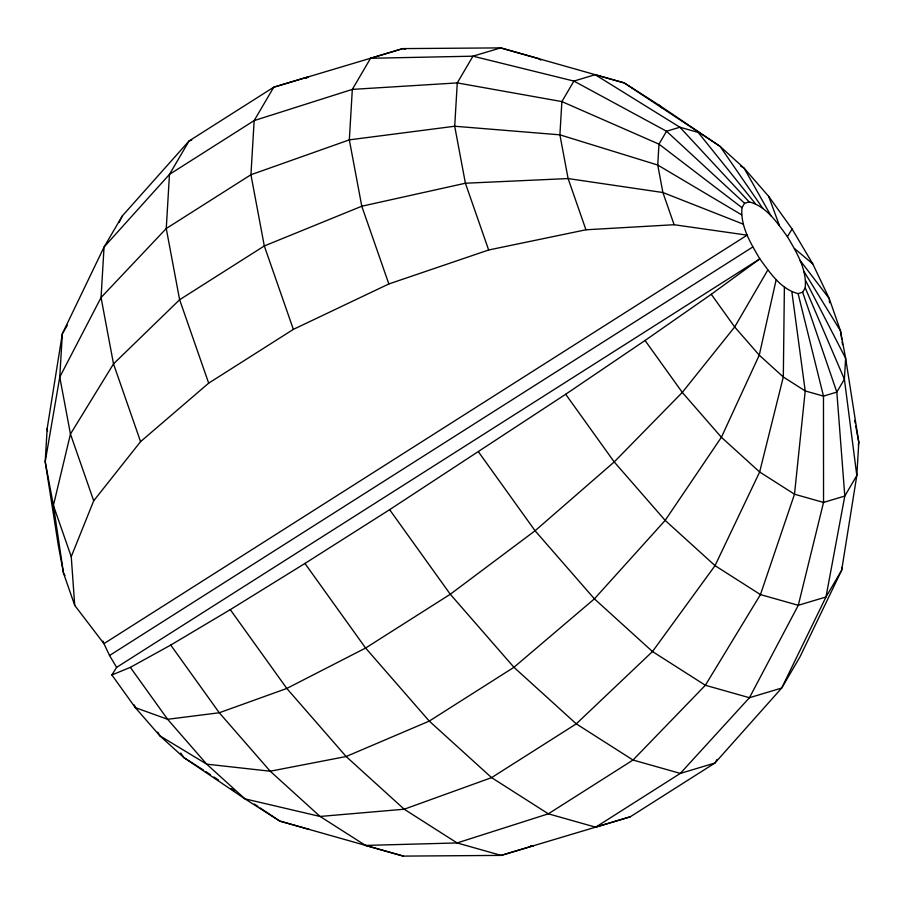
<?xml version="1.0" encoding="UTF-8"?>
<svg xmlns="http://www.w3.org/2000/svg" width="904" height="904" viewBox="0 0 904 904"><rect width="100%" height="100%" fill="white"/><g stroke="black" fill="none" stroke-linecap="round" stroke-linejoin="round"><path stroke-width="1.36" d="M784.389 287.088L783.316 376.979L759.654 471.99L715.03 565.644L652.485 651.547L576.277 723.855L491.595 777.632L404.212 809.216L320.095 816.459L244.961 798.865L183.93 757.642L159.872 735.811L135.306 707.617L111.893 674.972L116.605 667.378L759.823 258.883C769.937 272.533 780.615 289.212 798.096 293.608L802.65 292.241L805.227 287.845C807.012 269.189 796.447 252.103 787.395 236.622C777.282 222.972 766.603 206.293 749.122 201.897L679.91 127.238L595.16 74.704L573.904 81.077L472.95 56.184L370.572 58.274L352.323 89.394L349.328 139.86L361.781 206.225L388.844 283.958L293.359 329.384L208.677 383.16L140.572 441.627L93.7 500.805L71.246 556.661L74.727 605.375L103.937 643.648L109.553 655.49L116.605 667.378M306.015 78.309L308.366 76.817L273.754 87.191L189.072 140.967L122.311 215.943L104.05 247.063L62.342 333.734L47.177 428.462L45.2 461.707L58.364 545.688L63.517 573.181L74.727 605.375M111.893 674.972L130.345 667.355L170.732 645.072L230.283 609.635L304.942 563.452L389.624 509.675L565.678 394.257L645.049 340.48L711.267 294.308L759.823 258.883C750.761 243.413 740.195 226.316 741.992 207.66L744.568 203.264L749.122 201.897M841.827 567.475L841.658 570.266L799.95 656.937L781.689 688.057L714.928 763.032L630.246 816.809L595.634 827.183L548.332 813.815L491.595 777.632L429.264 721.087L365.6 648.032L304.942 563.452M858.325 445.062L858.8 442.293L845.635 358.312L840.483 330.819L829.273 298.625L812.775 263.9L792.107 229.028L768.694 196.383L744.128 168.189L720.07 146.358L659.039 105.135L624.201 82.908L500.658 47.889L402.834 48.601L273.754 87.191L254.16 120.594L250.939 174.743L264.307 245.956L293.359 329.384M776.186 279.641L759.258 355.159L721.392 437.276L665.163 520.388L594.403 598.855L513.947 667.299L429.264 721.087L346.13 756.524L270.217 771.214L206.688 764.151L159.872 735.811L157.804 732.138M119.226 222.271L122.311 215.943M767.812 270.025L734.681 326.954L682.294 392.415L614.211 461.933L535.078 530.772L450.282 594.256L365.6 648.032L286.805 688.452L219.276 712.759L167.602 719.29L135.306 707.617L134.334 704.973M67.325 325.225L62.342 333.734L59.766 377.07L45.2 461.707L53.404 505.438L63.517 573.181L64.986 575.554M717.03 759.45L714.928 763.032L680.316 773.406L595.634 827.183M787.395 236.622L792.107 229.028M109.553 655.49L752.772 246.995M388.844 283.958L488.646 249.99L585.939 229.785L674.113 224.723L747.145 235.153L103.937 643.648L103.079 641.207M370.572 58.274L402.834 48.601L405.512 49.358M191.727 140.165L189.072 140.967L169.477 174.37L104.05 247.063L101.056 297.529L113.508 363.894L140.572 441.627M630.246 816.809L501.166 855.399L403.342 856.111L365.498 845.421L320.095 816.459L270.217 771.214L219.276 712.759L170.732 645.072M365.498 845.421L457.096 842.946L548.332 813.815L633.015 760.038L705.369 685.266L760.445 594.595L794.503 494.217L805.215 390.946L791.87 291.845M530.614 845.782L533.428 845.726L501.166 855.399L457.096 842.946L404.212 809.216L346.13 756.524L286.805 688.452L230.283 609.635M595.16 74.704L624.201 82.908L720.07 146.358L762.818 208.428M308.84 829.296L279.799 821.092L244.961 798.865L206.688 764.151L167.602 719.29L130.345 667.355M403.342 856.111L279.799 821.092L260.149 807.95M743.325 224.169L662.903 192.518L568.107 178.563L465.402 183.23L361.781 206.225L264.307 245.956L179.625 299.732L113.508 363.894L70.456 434.056L53.404 505.438L71.246 556.661M741.562 214.79L657.739 165.036L559.904 134.832L454.701 126.244L349.328 139.86L250.939 174.743L166.257 228.52L101.056 297.529L59.766 377.07L70.456 434.056L93.7 500.805M740.523 166.008L742.918 167.466M540.829 60.059L538.501 58.579L500.658 47.889L472.95 56.184L457.277 82.908L454.701 126.244L465.402 183.23L488.646 249.99M203.536 770.14L183.93 757.642L180.766 753.043M205.841 771.609L210.462 774.694M213.932 777.022L218.553 780.107M231.266 788.616L234.724 790.932M254.374 804.074L257.843 806.402M741.992 207.66L658.982 144.131L561.881 101.587L457.277 82.908L352.323 89.394L254.16 120.594L169.477 174.37L166.257 228.52L179.625 299.732L208.677 383.16M794.446 248.51L812.775 263.9M659.039 105.135L662.146 107.949M744.568 203.264L666.542 131.238L573.904 81.077L561.881 101.587L559.904 134.832L568.107 178.563L585.939 229.785M755.348 203.66L698.159 132.391L679.91 127.238L666.542 131.238L658.982 144.131L657.739 165.036L662.903 192.518L674.113 224.723M800.063 260.352L829.273 298.625L829.567 302.795M711.267 294.308L734.681 326.954L759.258 355.159L783.316 376.979L805.215 390.946L823.476 396.11L836.833 392.11L844.392 379.217L845.635 358.312L805.656 280.715M645.049 340.48L682.294 392.415L721.392 437.276L759.654 471.99L794.503 494.217L823.544 502.421L844.799 496.047L856.822 475.538L858.8 442.293L855.726 425.897M565.678 394.257L614.211 461.933L665.163 520.388L715.03 565.644L760.445 594.595L798.288 605.296L825.985 596.99L841.658 570.266L856.822 475.538L844.392 379.217L805.227 287.845M478.555 451.966L535.078 530.772L594.403 598.855L652.485 651.547L705.369 685.266L749.439 697.718L781.689 688.057L825.985 596.99L844.799 496.047L836.833 392.11L802.65 292.241M389.624 509.675L450.282 594.256L513.947 667.299L576.277 723.855L633.015 760.038L680.316 773.406L749.439 697.718L798.288 605.296L823.544 502.421L823.476 396.11L798.096 293.608M803.893 271.336L840.483 330.819L841.714 339.113M744.128 168.189L771.022 215.864M768.694 196.383L779.406 225.48M854.698 420.428L855.207 423.162M842.132 341.881L842.539 344.65M47.177 428.462L47.539 431.253"/></g></svg>
